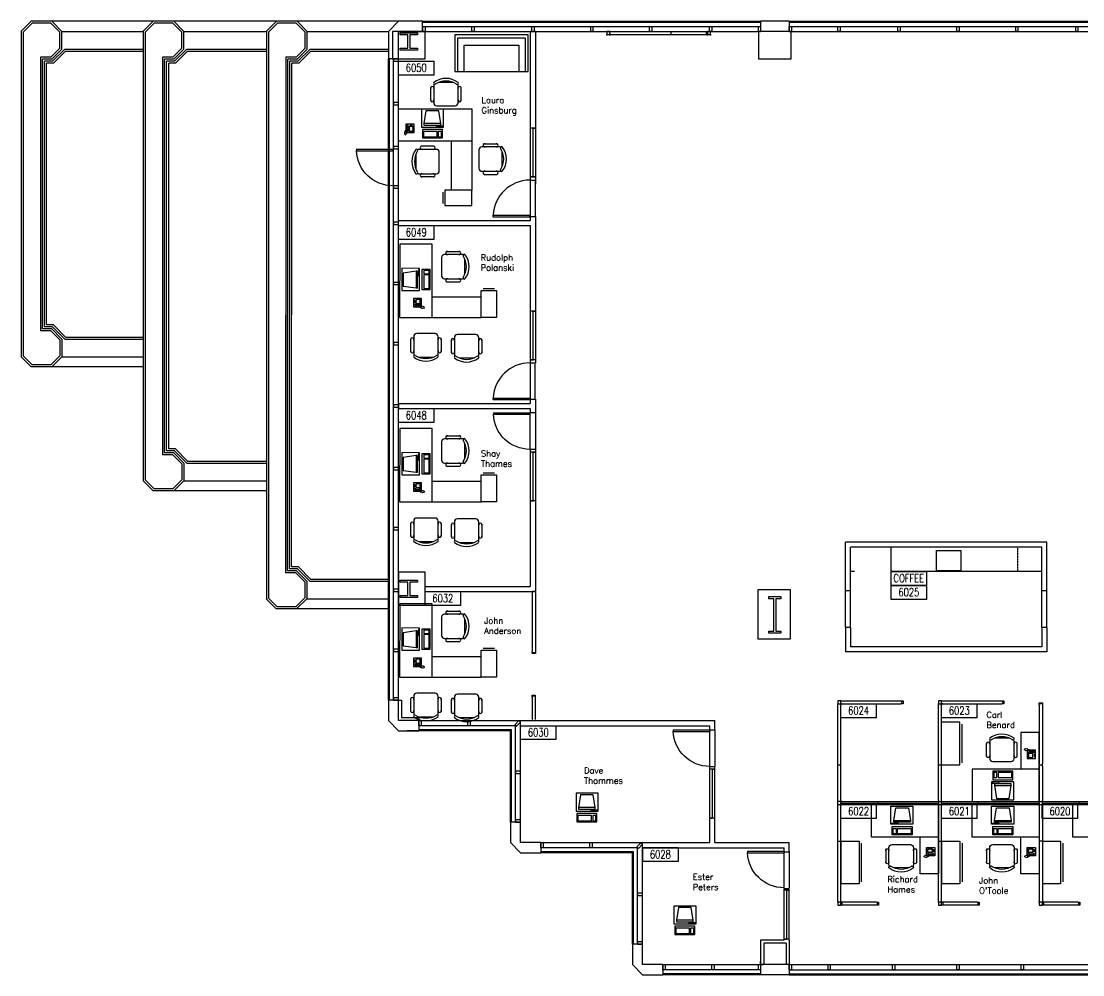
# Model space of a CAD drawing. Header units: millimetres. Extents: x 1760 to 4349, y 598 to 3139.
# Drawn here: x 1760 to 2804, y 2201 to 3139 of the extents above; entities that cross this region are included whole.
import ezdxf
from ezdxf.enums import TextEntityAlignment as Align

# ---------------------------------------------------------------- set-up
doc = ezdxf.new("R2010")
doc.units = ezdxf.units.MM
doc.linetypes.add('HIDDEN', pattern=[0.375, 0.25, -0.125])
for name, color, linetype in [('CHAIRS', 4, 'Continuous'), ('CPU', 6, 'Continuous'), ('E-B-FURR', 6, 'Continuous'), ('E-B-GLAZ', 8, 'Continuous'), ('E-B-MULL', 8, 'Continuous'), ('E-B-SHEL', 2, 'Continuous'), ('E-C-HEAD', 5, 'Continuous'), ('E-F-CASE', 4, 'Continuous'), ('E-F-DOOR', 3, 'Continuous'), ('E-F-PLMB', 2, 'Continuous'), ('E-F-SILL', 8, 'Continuous'), ('E-F-TERR', 4, 'Continuous'), ('E-S-COLM', 8, 'Continuous'), ('EMPLOYEE', 1, 'Continuous'), ('FURNITURE', 3, 'Continuous'), ('PANELS_201', 6, 'Continuous'), ('PHONES', 4, 'Continuous'), ('RMNUM', 40, 'Continuous')]:
    doc.layers.add(name, color=color, linetype=linetype)
doc.styles.add('ARCHITXT', font='simplex.shx')
doc.styles.add('ROMANS', font='romans', dxfattribs={"width": 0.75, "height": 8})

# ---------------------------------------------------------------- blocks, each defined once
blk = doc.blocks.new('DR-36')
for p, q in [((0, 36), (0, 0)), ((0, 36), (1.5, 36)), ((1.5, 36), (1.5, 0)), ((0, 0), (1.5, 0))]:
    blk.add_line(p, q)
blk.add_arc((0, 0), 36, 0, 87.6141)
blk = doc.blocks.new('RMNUM')
at = {"layer": 'RMNUM'}
blk.add_lwpolyline([(-16.33354, 6.674702), (18.388073, 6.674702), (18.388073, -6.982766), (-16.33354, -6.982766), (-16.33354, 6.674702)], dxfattribs=at)
at = {"layer": 'RMNUM', "style": 'ROMANS', "width": 0.75}
blk.add_attdef('NUMBER', text='', height=8, dxfattribs=at).set_placement((1.027267, 0.114097), align=Align.MIDDLE_CENTER)
blk = doc.blocks.new('DESK2')
for p, q in [((33, 0), (-33, 0)), ((-33, 0), (-33, -68)), ((33, -32), (33, 0)), ((-33, -32), (33, -32)), ((-15, -68), (-15, -32)), ((-33, -68), (-15, -68))]:
    blk.add_line(p, q)
blk = doc.blocks.new('CHAIR7')
for p, q in [((20, 12), (3, 12)), ((5.1, 15), (17.9, 15)), ((0, 9), (0, -9)), ((23, -7.4), (23, 7.4)), ((3, -12), (20, -12)), ((5.1, -15), (17.9, -15))]:
    blk.add_line(p, q)
for centre, radius, start, end in [((3, 9), 3, 90, 180), ((5.6, 13.5), 1.56, 73.7398, 286.2602), ((17.4, 13.5), 1.56, 253.7398, 106.2602), ((20, 9), 3, 62.4156, 90), ((22.3, 11.1), 1.1, 53.3099, 212.0274), ((4.8, 0), 19.6, 327.5758, 32.4242), ((7, 0), 20, 323.1301, 36.8699), ((3, -9), 3, 180, 270), ((5.6, -13.5), 1.56, 73.7398, 286.2602), ((17.4, -13.5), 1.56, 253.7398, 106.2602), ((20, -9), 3, 270, 297.5844), ((22.3, -11.1), 1.1, 147.9726, 306.6901)]:
    blk.add_arc(centre, radius, start, end)
blk = doc.blocks.new('RECTANG')
for p, q in [((1, 1), (0, 1)), ((0, 1), (0, 0)), ((1, 0), (1, 1)), ((0, 0), (1, 0))]:
    blk.add_line(p, q)
blk = doc.blocks.new('IBMAT', base_point=(61, 306))
for p, q in [((75, 307), (75, 306)), ((81, 307), (75, 307)), ((81, 306), (81, 307))]:
    blk.add_line(p, q)
at = {"xscale": 21, "yscale": 17, "zscale": 21}
blk.add_blockref('RECTANG', (61, 306), dxfattribs=at)
blk = doc.blocks.new('KEYBOARD', base_point=(60, 294))
for p, xscale, yscale, zscale in [((60, 294), 19, 8, 19), ((61, 295), 13, 5, 13), ((75, 295), 3, 5, 3)]:
    blk.add_blockref('RECTANG', p, dxfattribs=dict(xscale=xscale, yscale=yscale, zscale=zscale))
blk = doc.blocks.new('COMPUTER')
for p, q in [((-6.6, 16.2), (-8.5, 3.5)), ((6.1, 16.2), (-6.6, 16.2)), ((8, 3.5), (6.1, 16.2)), ((-8.5, 3.5), (-8.5, 2)), ((8, 3.5), (-8.5, 3.5)), ((-8.5, 2), (8, 2)), ((8, 2), (8, 3.5))]:
    blk.add_line(p, q)
at = {"xscale": 1.033846153846154, "yscale": 1.033846153846154, "zscale": 1.033846153846154}
for name, p in [('IBMAT', (-10.9, 0)), ('KEYBOARD', (-10, -10.5))]:
    blk.add_blockref(name, p, dxfattribs=at)
blk = doc.blocks.new('FNPHONE')
for p, q in [((-9.1, 0.2), (-9.7, 0)), ((-8.9, 0.6), (-9.5, 0.4)), ((-8.7, 1), (-9.3, 0.8)), ((-8.5, 1.4), (-9.1, 1.2)), ((-8.3, 1.8), (-8.9, 1.6)), ((-7.1, 0.6), (-7.5, -0.6)), ((-7.3, 6.5), (-7.3, 1.5)), ((-6.3, 6.5), (-6.3, 1.5)), ((-3.9, 4.8), (-3.9, 4.8)), ((-3.9, 3.9), (-3.9, 3.9)), ((-3.9, 3), (-3.9, 3)), ((-3.9, 2), (-3.9, 2)), ((-2.9, 4.8), (-2.9, 4.8)), ((-2.9, 3.9), (-2.9, 3.9)), ((-2.9, 3), (-2.9, 3)), ((-2.9, 2), (-2.9, 2)), ((-2, 4.8), (-2, 4.8)), ((-2, 3.9), (-2, 3.9)), ((-2, 3), (-2, 3)), ((-2, 2), (-2, 2)), ((-9.3, -0.2), (-9.9, -0.4)), ((-9.3, -0.6), (-9.9, -0.8)), ((-9.3, -1), (-9.9, -1.2)), ((-9.3, -1.4), (-9.9, -1.6)), ((-9.1, -1.8), (-9.7, -2)), ((-8.9, -2.2), (-9.5, -2.4)), ((-8.4, -2.5), (-9, -2.7)), ((-7.9, -2), (-8.5, -2.2)), ((-7.7, -1.6), (-8.3, -1.8)), ((-7.5, -1.2), (-8.1, -1.4)), ((-7.3, -0.8), (-7.9, -1))]:
    blk.add_line(p, q)
for centre, start, end in [((-6.8, 6.5), 298.4915, 241.5085), ((-6.8, 1.5), 118.4915, 61.5085)]:
    blk.add_arc(centre, 1.05, start, end)
for p, xscale, yscale, zscale in [((-8.2, 0), 8.20528234483245, 8.104073169521023, 8.20528234483245), ((-4.8, 1.3), 3.75, 4.375, 3.75), ((-4, 6.7), 2.03125, 0.46875, 2.03125)]:
    blk.add_blockref('RECTANG', p, dxfattribs=dict(xscale=xscale, yscale=yscale, zscale=zscale))
blk = doc.blocks.new('DESK3')
for p, q in [((72, 0), (0, 0)), ((0, 0), (0, -80)), ((72, -32), (72, 0)), ((0, -32), (72, -32)), ((20, -80), (20, -32)), ((0, -80), (20, -80))]:
    blk.add_line(p, q)
blk = doc.blocks.new('FC15X27A')
for p, q in [((7.53125, 0), (-7.53125, 0)), ((-7.53125, 0), (-7.53125, -26.5)), ((7.53125, -26.5), (7.53125, 0)), ((-7.53125, -26.5), (7.53125, -26.5)), ((-5.53125, -28.5), (5.53125, -28.5))]:
    blk.add_line(p, q)
blk = doc.blocks.new('FC42X18D')
for p, q in [((-21, 0), (-21, -18)), ((-21, 0), (21, 0)), ((21, -18), (21, 0)), ((-21, -18), (21, -18)), ((-19, -20), (19, -20))]:
    blk.add_line(p, q)
blk = doc.blocks.new('SOFA2')
for p, q in [((-36, 0), (-36, -36)), ((36, 0), (-36, 0)), ((36, -36), (36, 0)), ((-33, -36), (-33, -3)), ((-33, -3), (33, -3)), ((-27, -36), (-27, -10)), ((-27, -10), (27, -10)), ((27, -10), (27, -36)), ((33, -3), (33, -36)), ((-36, -36), (36, -36))]:
    blk.add_line(p, q)

msp = doc.modelspace()

# ---------------------------------------------------------------- linework, layer by layer
at = {"layer": 'E-B-FURR'}
for p, q in [((2155.4, 3128.7), (2487.4, 3128.7)), ((2260.9, 3128.7), (2260.9, 2978.7)), ((2265.9, 3128.7), (2260.9, 3128.7)), ((2265.9, 3128.7), (2265.9, 2978.7)), ((2515.4, 3128.7), (2847.4, 3128.7)), ((2131.5, 2470.7), (2131.5, 3101.7)), ((2260.9, 2985.5), (2265.9, 2985.5)), ((2260.9, 2982.5), (2265.9, 2982.5)), ((2260.9, 2946.5), (2260.9, 2942.7)), ((2260.9, 2946.5), (2265.9, 2946.5)), ((2265.9, 2946.5), (2265.9, 2802.8)), ((2131.5, 2942.7), (2260.9, 2942.7)), ((2131.5, 2937.6), (2131.5, 2942.6)), ((2131.5, 2937.7), (2260.9, 2937.7)), ((2260.9, 2937.7), (2260.9, 2802.8)), ((2260.9, 2802.8), (2265.9, 2802.8)), ((2260.9, 2766.8), (2265.9, 2766.8)), ((2260.9, 2766.8), (2260.9, 2762.7)), ((2265.9, 2766.8), (2265.9, 2753.8)), ((2131.5, 2762.7), (2260.9, 2762.7)), ((2131.5, 2762.7), (2131.5, 2757.7)), ((2131.5, 2757.7), (2260.9, 2757.7)), ((2260.9, 2757.7), (2260.9, 2753.8)), ((2260.9, 2753.8), (2265.9, 2753.8)), ((2260.8, 2717.8), (2265.8, 2717.8)), ((2260.9, 2717.8), (2260.9, 2582.7)), ((2260.9, 2717.8), (2265.9, 2717.8)), ((2265.9, 2717.8), (2265.9, 2577.7)), ((2768.8, 2626.3), (2570.8, 2626.3)), ((2570.8, 2578.3), (2570.8, 2626.3)), ((2763.8, 2621.3), (2575.8, 2621.3)), ((2575.8, 2578.3), (2575.8, 2621.3)), ((2763.8, 2578.3), (2763.8, 2621.3)), ((2768.8, 2578.3), (2768.8, 2626.3)), ((2157.5, 2582.7), (2260.9, 2582.7)), ((2575.8, 2578.3), (2570.8, 2578.3)), ((2768.8, 2578.3), (2763.8, 2578.3)), ((2157.5, 2577.7), (2265.9, 2577.7)), ((2131.5, 2564.4), (2157.5, 2564.4)), ((2570.8, 2542.3), (2570.8, 2518.3)), ((2575.8, 2542.3), (2570.8, 2542.3)), ((2575.8, 2542.3), (2575.8, 2523.3)), ((2763.8, 2542.3), (2763.8, 2523.3)), ((2768.8, 2542.3), (2763.8, 2542.3)), ((2768.8, 2542.3), (2768.8, 2518.3)), ((2768.8, 2518.3), (2570.8, 2518.3)), ((2763.8, 2523.3), (2575.8, 2523.3)), ((2151.4, 2450.7), (2249.8, 2450.7)), ((2250.1, 2450.7), (2442.4, 2450.7)), ((2251.4, 2350.7), (2251.4, 2449.1)), ((2251.4, 2445.7), (2437.4, 2445.7)), ((2437.4, 2441.7), (2437.4, 2445.7)), ((2442.4, 2441.7), (2442.4, 2450.7)), ((2437.4, 2441.7), (2442.4, 2441.7)), ((2437.4, 2330.7), (2437.4, 2405.7)), ((2437.4, 2405.7), (2442.4, 2405.7)), ((2442.4, 2330.7), (2442.4, 2405.7)), ((2271.4, 2330.7), (2369.8, 2330.7)), ((2369.8, 2330.7), (2437.4, 2330.7)), ((2371.4, 2230.7), (2371.4, 2329.1)), ((2442.4, 2330.7), (2515.4, 2330.7)), ((2515.4, 2321.7), (2515.4, 2330.7)), ((2371.4, 2325.7), (2510.4, 2325.7)), ((2510.4, 2321.7), (2510.4, 2325.7)), ((2510.4, 2321.7), (2515.4, 2321.7)), ((2510.4, 2234.7), (2510.4, 2285.7)), ((2510.4, 2285.7), (2515.4, 2285.7)), ((2515.4, 2234.7), (2515.4, 2285.7)), ((2487.4, 2234.7), (2487.4, 2210.7)), ((2510.4, 2234.7), (2487.4, 2234.7)), ((2515.4, 2234.7), (2515.4, 2210.7)), ((2490.4, 2231.7), (2490.4, 2210.7)), ((2512.4, 2231.7), (2490.4, 2231.7)), ((2512.4, 2231.7), (2512.4, 2210.7)), ((2391.4, 2210.7), (2489.8, 2210.7)), ((2515.4, 2210.7), (2964.2, 2210.7))]:
    msp.add_line(p, q, dxfattribs=at)
for points in [[(2157.5, 3128.7), (2125.5, 3128.7), (2125.5, 3101.7), (2157.5, 3101.7)], [(2517.4, 3128.7), (2485.4, 3128.7), (2485.4, 3101.7), (2517.4, 3101.7)], [(2516.8, 2579.3), (2484.8, 2579.3), (2484.8, 2531.3), (2516.8, 2531.3)]]:
    msp.add_lwpolyline(points, close=True, dxfattribs=at)
for points in [[(2157.5, 2596.7), (2131.5, 2596.7), (2131.5, 2564.4)], [(2157.5, 2564.4), (2157.5, 2596.7)], [(2131.4, 2470.7), (2134.4, 2470.7), (2134.4, 2453.7), (2151.4, 2453.7), (2151.4, 2450.7)]]:
    msp.add_lwpolyline(points, dxfattribs=at)
at = {"layer": 'E-B-GLAZ'}
for p, q in [((2155.4, 3138.7), (2487.4, 3138.7)), ((2155.4, 3137.7), (2487.4, 3137.7)), ((2155.4, 3133.7), (2487.4, 3133.7)), ((2515.4, 3138.7), (2847.4, 3138.7)), ((2515.4, 3137.7), (2847.4, 3137.7)), ((2515.4, 3133.7), (2847.4, 3133.7)), ((2121.4, 2470.7), (2121.4, 3101.8)), ((2122.4, 2470.7), (2122.4, 3101.8)), ((2126.4, 2470.7), (2126.4, 3101.7)), ((2121.4, 2560.7), (2021.4, 2560.7)), ((2246.4, 2445.7), (2151.4, 2445.7)), ((2246.4, 2350.7), (2246.4, 2445.7)), ((2233.8, 2440.7), (2139.8, 2440.7)), ((2242.4, 2441.7), (2151.4, 2441.7)), ((2241.4, 2440.7), (2151.4, 2440.7)), ((2241.4, 2350.7), (2241.4, 2440.7)), ((2242.4, 2350.7), (2242.4, 2441.7)), ((2366.4, 2325.7), (2271.4, 2325.7)), ((2362.4, 2321.7), (2271.4, 2321.7)), ((2361.4, 2320.7), (2271.4, 2320.7)), ((2361.4, 2230.7), (2361.4, 2320.7)), ((2362.4, 2230.7), (2362.4, 2321.7)), ((2366.4, 2230.7), (2366.4, 2325.7)), ((2487.4, 2205.7), (2391.4, 2205.7)), ((2515.4, 2205.7), (2966.4, 2205.7)), ((2487.4, 2201.7), (2391.4, 2201.7)), ((2487.4, 2200.7), (2391.4, 2200.7)), ((2515.4, 2201.7), (2966.4, 2201.7)), ((2515.4, 2200.7), (2847.4, 2200.7))]:
    msp.add_line(p, q, dxfattribs=at)
for points in [[(2265.9, 2985.5), (2260.9, 2985.5), (2263.6, 2985.5), (2263.6, 3033.5), (2265.9, 3033.5), (2260.9, 3033.5)], [(2265.9, 2805.6), (2260.9, 2805.6), (2263.6, 2805.6), (2263.6, 2853.6), (2265.9, 2853.6), (2260.9, 2853.6)], [(2265.9, 2666.8), (2260.9, 2666.8), (2263.6, 2666.8), (2263.6, 2714.8), (2265.9, 2714.8), (2260.9, 2714.8)], [(2442.3, 2354.9), (2437.3, 2354.9), (2440, 2354.9), (2440, 2402.9), (2442.3, 2402.9), (2437.3, 2402.9)], [(2515.5, 2235.9), (2510.5, 2235.9), (2513.2, 2235.9), (2513.2, 2283.9), (2515.5, 2283.9), (2510.5, 2283.9)]]:
    msp.add_lwpolyline(points, dxfattribs=at)
at = {"layer": 'E-B-MULL'}
for points in [[(2157.5, 3133.7), (2157.5, 3128.7), (2155.3, 3128.7), (2155.3, 3133.7)], [(2205.7, 3133.7), (2205.7, 3128.7), (2203.4, 3128.7), (2203.4, 3133.7)], [(2264.7, 3133.7), (2264.7, 3128.7), (2262.4, 3128.7), (2262.4, 3133.7)], [(2322.5, 3133.7), (2322.5, 3128.7), (2320.3, 3128.7), (2320.3, 3133.7)], [(2380.4, 3133.7), (2380.4, 3128.7), (2378.2, 3128.7), (2378.2, 3133.7)], [(2439.4, 3133.7), (2439.4, 3128.7), (2437.2, 3128.7), (2437.2, 3133.7)], [(2487.4, 3133.7), (2487.4, 3128.7), (2485.2, 3128.7), (2485.2, 3133.7)], [(2517.7, 3133.7), (2517.7, 3128.7), (2515.4, 3128.7), (2515.4, 3133.7)], [(2565.7, 3133.7), (2565.7, 3128.7), (2563.4, 3128.7), (2563.4, 3133.7)], [(2624.7, 3133.7), (2624.7, 3128.7), (2622.4, 3128.7), (2622.4, 3133.7)], [(2682.5, 3133.7), (2682.5, 3128.7), (2680.3, 3128.7), (2680.3, 3133.7)], [(2740.4, 3133.7), (2740.4, 3128.7), (2738.2, 3128.7), (2738.2, 3133.7)], [(2799.4, 3133.7), (2799.4, 3128.7), (2797.2, 3128.7), (2797.2, 3133.7)], [(2126.4, 3099.5), (2131.4, 3099.5), (2131.4, 3101.7), (2126.4, 3101.7)], [(2126.4, 3056.5), (2131.4, 3056.5), (2131.4, 3058.7), (2126.4, 3058.7)], [(2126.4, 3013.3), (2131.4, 3013.3), (2131.4, 3015.5), (2126.4, 3015.5)], [(2126.4, 2974.5), (2131.4, 2974.5), (2131.4, 2976.7), (2126.4, 2976.7)], [(2126.4, 2938.9), (2131.4, 2938.9), (2131.4, 2941.1), (2126.4, 2941.1)], [(2126.4, 2879.6), (2131.4, 2879.6), (2131.4, 2881.8), (2126.4, 2881.8)], [(2126.4, 2820.4), (2131.4, 2820.4), (2131.4, 2822.6), (2126.4, 2822.6)], [(2126.4, 2759), (2131.4, 2759), (2131.4, 2761.3), (2126.4, 2761.3)], [(2126.4, 2697.5), (2131.4, 2697.5), (2131.4, 2699.8), (2126.4, 2699.8)], [(2126.4, 2638.4), (2131.4, 2638.4), (2131.4, 2640.6), (2126.4, 2640.6)], [(2126.4, 2577.7), (2131.4, 2577.7), (2131.4, 2579.9), (2126.4, 2579.9)], [(2126.4, 2518.8), (2131.4, 2518.8), (2131.4, 2521.1), (2126.4, 2521.1)], [(2126.4, 2470.7), (2131.4, 2470.7), (2131.4, 2473), (2126.4, 2473)], [(2151.4, 2445.7), (2151.4, 2450.7), (2153.7, 2450.7), (2153.7, 2445.7)], [(2199.5, 2445.7), (2199.5, 2450.7), (2201.7, 2450.7), (2201.7, 2445.7)], [(2247.2, 2444.9), (2251.4, 2449.1), (2249.8, 2450.7), (2245.6, 2446.5)], [(2247.2, 2444.9), (2251.4, 2449.1), (2249.8, 2450.7), (2245.6, 2446.5)], [(2246.4, 2398.8), (2251.4, 2398.8), (2251.4, 2401.1), (2246.4, 2401.1)], [(2246.4, 2350.7), (2251.4, 2350.7), (2251.4, 2353), (2246.4, 2353)], [(2271.4, 2325.7), (2271.4, 2330.7), (2273.7, 2330.7), (2273.7, 2325.7)], [(2319.5, 2325.7), (2319.5, 2330.7), (2321.7, 2330.7), (2321.7, 2325.7)], [(2367.2, 2324.9), (2371.4, 2329.1), (2369.8, 2330.7), (2365.6, 2326.5)], [(2366.4, 2278.8), (2371.4, 2278.8), (2371.4, 2281.1), (2366.4, 2281.1)], [(2366.4, 2230.7), (2371.4, 2230.7), (2371.4, 2233), (2366.4, 2233)], [(2391.4, 2205.7), (2391.4, 2210.7), (2393.7, 2210.7), (2393.7, 2205.7)], [(2439.5, 2205.7), (2439.5, 2210.7), (2441.7, 2210.7), (2441.7, 2205.7)], [(2485.2, 2205.7), (2485.2, 2210.7), (2487.4, 2210.7), (2487.4, 2205.7)], [(2515.4, 2205.7), (2515.4, 2210.7), (2517.7, 2210.7), (2517.7, 2205.7)], [(2553.7, 2205.7), (2553.7, 2210.7), (2555.9, 2210.7), (2555.9, 2205.7)], [(2617, 2205.7), (2617, 2210.7), (2619.2, 2210.7), (2619.2, 2205.7)], [(2680.3, 2205.7), (2680.3, 2210.7), (2682.5, 2210.7), (2682.5, 2205.7)], [(2743.6, 2205.7), (2743.6, 2210.7), (2745.9, 2210.7), (2745.9, 2205.7)]]:
    msp.add_lwpolyline(points, close=True, dxfattribs=at)
at = {"layer": 'E-B-SHEL'}
for p, q in [((2131.5, 3138.7), (2121.4, 3128.7)), ((2155.1, 3138.7), (2131.1, 3138.7)), ((2155.1, 3128.7), (2155.1, 3138.7)), ((2487.4, 3138.7), (2487.4, 3128.7)), ((2515.4, 3138.7), (2487.4, 3138.7)), ((2515.4, 3138.7), (2515.4, 3128.7)), ((2121.4, 3128.7), (2121.4, 3101.8)), ((2155.4, 3128.7), (2127.4, 3128.7)), ((2155.4, 3128.7), (2127.8, 3128.7)), ((2131.4, 3101.8), (2131.4, 3128.7)), ((2131.4, 3128.7), (2157.6, 3128.7)), ((2515.4, 3128.7), (2487.4, 3128.7)), ((2131.4, 3101.8), (2121.4, 3101.8)), ((2121.4, 2470.7), (2121.4, 2450.7)), ((2131.4, 2470.7), (2121.4, 2470.7)), ((2131.4, 2450.7), (2131.4, 2470.7)), ((2121.4, 2450.7), (2131.4, 2440.7)), ((2151.4, 2450.7), (2131.4, 2450.7)), ((2151.4, 2450.7), (2151.4, 2440.7)), ((2131.4, 2440.7), (2151.4, 2440.7)), ((2251.4, 2350.7), (2241.4, 2350.7)), ((2241.4, 2350.7), (2241.4, 2330.7)), ((2251.4, 2330.7), (2251.4, 2350.7)), ((2241.4, 2330.7), (2251.4, 2320.7)), ((2271.4, 2330.7), (2251.4, 2330.7)), ((2271.4, 2330.7), (2271.4, 2320.7)), ((2251.4, 2320.7), (2271.4, 2320.7)), ((2371.4, 2230.7), (2361.4, 2230.7)), ((2361.4, 2230.7), (2361.4, 2210.7)), ((2371.4, 2210.7), (2371.4, 2230.7)), ((2361.4, 2210.7), (2371.4, 2200.7)), ((2391.4, 2210.7), (2371.4, 2210.7)), ((2391.4, 2210.7), (2391.4, 2200.7)), ((2515.4, 2210.7), (2487.4, 2210.7)), ((2487.4, 2210.7), (2487.4, 2200.7)), ((2515.4, 2210.7), (2515.4, 2200.7)), ((2371.4, 2200.7), (2391.4, 2200.7)), ((2515.4, 2200.7), (2487.4, 2200.7))]:
    msp.add_line(p, q, dxfattribs=at)
at = {"layer": 'E-C-HEAD'}
for p, q in [((2126.4, 2977.1), (2126.4, 3013.1)), ((2260.9, 2982.1), (2260.9, 2946.1)), ((2265.9, 2946.1), (2265.9, 2982.1)), ((2260.8, 2802.5), (2260.8, 2766.5)), ((2265.8, 2766.5), (2265.8, 2802.5)), ((2260.9, 2717.7), (2260.9, 2753.7)), ((2265.9, 2753.7), (2265.9, 2717.7)), ((2570.8, 2542.7), (2570.8, 2578.7)), ((2575.8, 2542.7), (2575.8, 2578.7)), ((2763.8, 2542.3), (2763.8, 2578.3)), ((2768.8, 2542.3), (2768.8, 2578.3)), ((2437.4, 2405.7), (2437.4, 2441.7)), ((2442.4, 2441.7), (2442.4, 2405.7)), ((2510.4, 2286.4), (2510.4, 2322.4)), ((2515.4, 2322.4), (2515.4, 2286.4))]:
    msp.add_line(p, q, dxfattribs=at)
at = {"layer": 'E-F-CASE'}
for p, q in [((2615.8, 2597.3), (2615.8, 2621.3)), ((2579.8, 2597.3), (2575.8, 2597.3)), ((2763.8, 2597.3), (2615.8, 2597.3))]:
    msp.add_line(p, q, dxfattribs=at)
at = {"layer": 'E-F-CASE', "linetype": 'HIDDEN'}
msp.add_line((2740.3, 2597.3), (2740.3, 2621.3), dxfattribs=at)
at = {"layer": 'E-F-PLMB'}
for p, q in [((2660.4, 2598.2), (2660.4, 2618.2)), ((2660.4, 2618.2), (2684.4, 2618.2)), ((2684.4, 2618.2), (2684.4, 2598.2)), ((2684.4, 2598.2), (2660.4, 2598.2))]:
    msp.add_line(p, q, dxfattribs=at)
at = {"layer": 'E-F-SILL'}
for points in [[(2131.4, 2573.7), (2131.4, 2573.7), (2131.4, 2573.7)], [(2487.4, 2210.7), (2487.4, 2210.7), (2487.4, 2213.7), (2487.4, 2213.7)]]:
    msp.add_lwpolyline(points, dxfattribs=at)
at = {"layer": 'E-F-TERR'}
for p, q in [((1760.4, 3128.8), (1770.3, 3138.7)), ((1770.3, 3138.7), (1760.4, 3128.8)), ((1771.2, 3136.7), (1762.4, 3128)), ((1790.3, 3138.7), (1770.3, 3138.7)), ((1790.3, 3138.7), (1770.3, 3138.7)), ((1780.8, 3138.7), (1770.3, 3138.7)), ((1789.6, 3136.7), (1771.2, 3136.7)), ((1891.6, 3138.7), (1786, 3138.7)), ((1798.4, 3127.9), (1789.6, 3136.7)), ((1800.4, 3128.7), (1790.4, 3138.7)), ((1880.4, 3128.8), (1890.3, 3138.7)), ((1890.3, 3138.7), (1880.4, 3128.8)), ((1891.1, 3136.7), (1882.4, 3128)), ((1900.8, 3138.7), (1890.3, 3138.7)), ((1910.3, 3138.7), (1890.3, 3138.7)), ((1910.3, 3138.7), (1890.3, 3138.7)), ((1909.5, 3136.7), (1891.1, 3136.7)), ((2131.5, 3138.7), (1905.9, 3138.7)), ((1918.4, 3127.9), (1909.5, 3136.7)), ((1920.4, 3128.7), (1910.4, 3138.7)), ((2011.5, 3138.7), (2001.6, 3128.8)), ((2001.6, 3128.8), (2011.5, 3138.7)), ((2012.3, 3136.7), (2003.6, 3128)), ((2031.5, 3138.7), (2011.5, 3138.7)), ((2031.5, 3138.7), (2011.5, 3138.7)), ((2022, 3138.7), (2011.5, 3138.7)), ((2030.8, 3136.7), (2012.3, 3136.7)), ((2039.6, 3127.9), (2030.8, 3136.7)), ((2041.6, 3128.7), (2031.6, 3138.7)), ((1760.4, 3128.8), (1760.4, 2808.7)), ((1762.4, 3128), (1762.4, 2809.5)), ((1798.4, 3112.2), (1798.4, 3127.9)), ((1800.4, 3128.7), (1880.4, 3128.7)), ((1800.4, 3111.4), (1800.4, 3128.7)), ((1880.4, 3128.8), (1880.4, 2686.7)), ((1882.4, 3128), (1882.4, 2687.5)), ((1918.4, 3112.2), (1918.4, 3127.9)), ((1920.4, 3128.7), (2001.6, 3128.7)), ((1920.4, 3111.4), (1920.4, 3128.7)), ((2001.6, 3128.8), (2001.6, 2570.3)), ((2003.6, 3128), (2003.6, 2571.1)), ((2039.6, 3112.2), (2039.6, 3127.9)), ((2041.6, 3128.7), (2121.5, 3128.7)), ((2041.6, 3111.4), (2041.6, 3128.7)), ((1789.6, 3103.4), (1798.4, 3112.2)), ((1790.4, 3101.4), (1800.4, 3111.4)), ((1791.2, 3099.4), (1803.2, 3111.4)), ((1803.2, 3111.4), (1880.4, 3111.4)), ((1909.5, 3103.4), (1918.4, 3112.2)), ((1910.4, 3101.4), (1920.4, 3111.4)), ((1911.2, 3099.4), (1923.2, 3111.4)), ((1923.2, 3111.4), (2001.6, 3111.4)), ((2030.7, 3103.4), (2039.6, 3112.2)), ((2031.6, 3101.4), (2041.6, 3111.4)), ((2032.4, 3099.4), (2044.4, 3111.4)), ((2044.4, 3111.4), (2121.4, 3111.4)), ((1779.4, 3103.4), (1779.4, 2834.1)), ((1789.6, 3103.4), (1779.4, 3103.4)), ((1781.4, 2836.1), (1781.4, 3101.4)), ((1790.4, 3101.4), (1781.4, 3101.4)), ((1792.1, 3097.4), (1804.1, 3109.4)), ((1804.1, 3109.4), (1880.4, 3109.4)), ((1899.4, 3103.4), (1899.4, 2712.1)), ((1909.5, 3103.4), (1899.4, 3103.4)), ((1901.4, 2714.1), (1901.4, 3101.4)), ((1910.4, 3101.4), (1901.4, 3101.4)), ((1912, 3097.4), (1924, 3109.4)), ((1924, 3109.4), (2001.6, 3109.4)), ((2020.6, 3103.4), (2020.3, 2596)), ((2030.7, 3103.4), (2020.6, 3103.4)), ((2022.2, 2598), (2022.6, 3101.4)), ((2031.6, 3101.4), (2022.6, 3101.4)), ((2033.2, 3097.4), (2045.2, 3109.4)), ((2045.2, 3109.4), (2121.4, 3109.4)), ((1783.4, 2838.1), (1783.4, 3099.4)), ((1791.2, 3099.4), (1783.4, 3099.4)), ((1785.4, 2840.1), (1785.4, 3097.4)), ((1792.1, 3097.4), (1785.4, 3097.4)), ((1903.4, 2716.1), (1903.4, 3099.4)), ((1911.2, 3099.4), (1903.4, 3099.4)), ((1905.4, 2718.1), (1905.4, 3097.4)), ((1912, 3097.4), (1905.4, 3097.4)), ((2024.2, 2600), (2024.6, 3099.4)), ((2032.4, 3099.4), (2024.6, 3099.4)), ((2026.2, 2602), (2026.6, 3097.4)), ((2033.2, 3097.4), (2026.6, 3097.4)), ((1792.1, 2840.1), (1785.4, 2840.1)), ((1792.1, 2840.1), (1804.1, 2828.1)), ((1789.6, 2834.1), (1779.4, 2834.1)), ((1790.4, 2836.1), (1781.4, 2836.1)), ((1791.2, 2838.1), (1783.4, 2838.1)), ((1789.6, 2834.1), (1798.4, 2825.2)), ((1790.4, 2836.1), (1800.4, 2826.1)), ((1791.2, 2838.1), (1803.2, 2826.1)), ((1798.4, 2825.2), (1798.4, 2809.6)), ((1800.4, 2826.1), (1800.4, 2808.7)), ((1803.2, 2826.1), (1880.4, 2826.1)), ((1804.1, 2828.1), (1880.4, 2828.1)), ((1760.4, 2808.7), (1770.3, 2798.7)), ((1770.3, 2798.7), (1760.4, 2808.7)), ((1771.2, 2800.7), (1762.4, 2809.5)), ((1798.4, 2809.6), (1789.6, 2800.7)), ((1800.4, 2808.7), (1790.4, 2798.7)), ((1800.4, 2808.7), (1880.4, 2808.7)), ((1790.3, 2798.7), (1770.3, 2798.7)), ((1790.3, 2798.7), (1770.3, 2798.7)), ((1780.8, 2798.7), (1770.3, 2798.7)), ((1789.6, 2800.7), (1771.2, 2800.7)), ((1880.4, 2798.7), (1786, 2798.7)), ((1910.4, 2714.1), (1901.4, 2714.1)), ((1911.2, 2716.1), (1903.4, 2716.1)), ((1912, 2718.1), (1905.4, 2718.1)), ((1910.4, 2714.1), (1920.4, 2704.1)), ((1911.2, 2716.1), (1923.2, 2704.1)), ((1912, 2718.1), (1924, 2706.1)), ((1909.5, 2712.1), (1899.4, 2712.1)), ((1909.5, 2712.1), (1918.4, 2703.2)), ((1920.4, 2704.1), (1920.4, 2686.7)), ((1923.2, 2704.1), (2001.6, 2704.1)), ((1924, 2706.1), (2001.6, 2706.1)), ((1918.4, 2703.2), (1918.4, 2687.6)), ((1890.3, 2676.7), (1880.4, 2686.7)), ((1891.1, 2678.7), (1882.4, 2687.5)), ((1918.4, 2687.6), (1909.5, 2678.7)), ((1920.4, 2686.7), (1910.4, 2676.7)), ((1920.4, 2686.7), (2001.6, 2686.7)), ((1910.3, 2676.7), (1890.3, 2676.7)), ((1910.3, 2676.7), (1890.3, 2676.7)), ((1909.5, 2678.7), (1891.1, 2678.7)), ((2001.6, 2676.7), (1905.9, 2676.7)), ((2032.1, 2600), (2024.2, 2600)), ((2032.9, 2602), (2026.2, 2602)), ((2032.1, 2600), (2044.1, 2588)), ((2032.9, 2602), (2044.9, 2590)), ((2030.4, 2596), (2020.3, 2596)), ((2031.2, 2598), (2022.2, 2598)), ((2030.4, 2596), (2039.2, 2587.2)), ((2031.2, 2598), (2041.2, 2588)), ((2044.9, 2590), (2122.5, 2590)), ((2039.2, 2587.2), (2039.2, 2571.5)), ((2041.2, 2588), (2041.2, 2570.7)), ((2044.1, 2588), (2122.5, 2588)), ((2011.2, 2560.7), (2001.2, 2570.6)), ((2012, 2562.7), (2003.2, 2571.5)), ((2039.2, 2571.5), (2030.4, 2562.7)), ((2041.2, 2570.7), (2031.2, 2560.7)), ((2041.2, 2570.7), (2122.5, 2570.7)), ((2031.2, 2560.7), (2011.2, 2560.7)), ((2031.2, 2560.7), (2011.2, 2560.7)), ((2030.4, 2562.7), (2012, 2562.7)), ((2122.5, 2560.7), (2026.8, 2560.7))]:
    msp.add_line(p, q, dxfattribs=at)
at = {"layer": 'E-S-COLM'}
for points in [[(2133, 3125.2), (2133, 3127.2), (2150, 3127.2), (2150, 3125.2), (2142.5, 3125.2), (2142.5, 3112.2), (2150, 3112.2), (2150, 3110.2), (2133, 3110.2), (2133, 3112.2), (2140.5, 3112.2), (2140.5, 3125.2)], [(2132.9, 2586.9), (2132.9, 2588.9), (2149.9, 2588.9), (2149.9, 2586.9), (2142.4, 2586.9), (2142.4, 2573.9), (2149.9, 2573.9), (2149.9, 2571.9), (2132.9, 2571.9), (2132.9, 2573.9), (2140.4, 2573.9), (2140.4, 2586.9)], [(2495.4, 2570.7), (2495.4, 2572.7), (2507.4, 2572.7), (2507.4, 2570.7), (2502.4, 2570.7), (2502.4, 2538.7), (2507.4, 2538.7), (2507.4, 2536.7), (2495.4, 2536.7), (2495.4, 2538.7), (2500.4, 2538.7), (2500.4, 2570.7)]]:
    msp.add_lwpolyline(points, close=True, dxfattribs=at)
at = {"layer": 'PANELS_201', "linetype": 'Continuous'}
for p, q in [((2398.1, 3128.7), (2400.1, 3128.7)), ((2398.1, 3125.7), (2400.1, 3125.7)), ((2399.1, 3128.7), (2399.1, 3125.7)), ((2435.1, 3128.7), (2435.1, 3125.7)), ((2566.4, 2269.1), (2566.4, 2272.1)), ((2665.4, 2269.1), (2665.4, 2272.1)), ((2764.4, 2269.1), (2764.4, 2272.1))]:
    msp.add_line(p, q, dxfattribs=at)
for points in [[(2339.1, 3128.7), (2336.1, 3128.7), (2336.1, 3125.7)], [(2336.1, 3124.7), (2336.1, 3125.7), (2339.1, 3125.7), (2339.1, 3124.7)], [(2340.1, 3125.7), (2339.1, 3125.7), (2339.1, 3128.7), (2340.1, 3128.7)], [(2340.1, 3128.7), (2398.1, 3128.7)], [(2340.1, 3125.7), (2398.1, 3125.7)], [(2400.1, 3128.7), (2434.1, 3128.7)], [(2400.1, 3125.7), (2434.1, 3125.7)], [(2436.1, 3125.7), (2435.1, 3125.7), (2434.1, 3125.7), (2434.1, 3128.7), (2436.1, 3128.7)], [(2434.1, 3128.7), (2435.1, 3128.7), (2435.1, 3125.7), (2434.1, 3125.7)], [(2438.1, 3125.7), (2438.1, 3128.7), (2435.1, 3128.7)], [(2435.1, 3124.7), (2435.1, 3125.7), (2438.1, 3125.7), (2438.1, 3124.7)], [(2265.9, 2577.7), (2262.9, 2577.7), (2262.9, 2578), (2265.9, 2578), (2265.9, 2577.7)], [(2262.9, 2576.7), (2262.9, 2518.7)], [(2265.9, 2576.7), (2265.9, 2518.7)], [(2265.9, 2518.7), (2265.9, 2517.7), (2265.9, 2516.7), (2262.9, 2516.7), (2262.9, 2518.7)], [(2262.9, 2517.7), (2265.9, 2517.7)], [(2262.8, 2473.9), (2262.8, 2474.9), (2262.8, 2475.9), (2265.8, 2475.9), (2265.8, 2473.9)], [(2265.8, 2474.9), (2262.8, 2474.9)], [(2262.8, 2473.9), (2262.8, 2451.9)], [(2265.8, 2473.9), (2265.8, 2451.9)], [(2566.4, 2470.1), (2563.4, 2470.1), (2563.4, 2467.1)], [(2563.4, 2466.1), (2563.4, 2467.1), (2566.4, 2467.1), (2566.4, 2466.1)], [(2563.4, 2408.1), (2563.4, 2466.1)], [(2567.4, 2467.1), (2566.4, 2467.1), (2566.4, 2470.1), (2567.4, 2470.1)], [(2566.4, 2408.1), (2566.4, 2466.1)], [(2567.4, 2470.1), (2625.4, 2470.1)], [(2567.4, 2467.1), (2625.4, 2467.1)], [(2625.4, 2470.1), (2626.4, 2470.1), (2627.4, 2470.1), (2627.4, 2467.1), (2625.4, 2467.1)], [(2626.4, 2467.1), (2626.4, 2470.1)], [(2665.4, 2470.1), (2662.4, 2470.1), (2662.4, 2467.1)], [(2662.4, 2466.1), (2662.4, 2467.1), (2665.4, 2467.1), (2665.4, 2466.1)], [(2662.4, 2408.1), (2662.4, 2466.1)], [(2666.4, 2467.1), (2665.4, 2467.1), (2665.4, 2470.1), (2666.4, 2470.1)], [(2665.4, 2408.1), (2665.4, 2466.1)], [(2666.4, 2470.1), (2724.4, 2470.1)], [(2666.4, 2467.1), (2724.4, 2467.1)], [(2724.4, 2470.1), (2725.4, 2470.1), (2726.4, 2470.1), (2726.4, 2467.1), (2724.4, 2467.1)], [(2725.4, 2467.1), (2725.4, 2470.1)], [(2761.4, 2466.1), (2761.4, 2467.1), (2761.4, 2468.1), (2764.4, 2468.1), (2764.4, 2466.1)], [(2764.4, 2467.1), (2761.4, 2467.1)], [(2761.4, 2466.1), (2761.4, 2408.1)], [(2764.4, 2466.1), (2764.4, 2408.1)], [(2262.8, 2450.9), (2265.8, 2450.9), (2265.8, 2450.6), (2262.8, 2450.6), (2262.8, 2450.9)], [(2563.4, 2406.1), (2563.4, 2408.1)], [(2563.4, 2407.1), (2566.4, 2407.1)], [(2563.4, 2372.1), (2563.4, 2406.1)], [(2566.4, 2406.1), (2566.4, 2408.1)], [(2566.4, 2372.1), (2566.4, 2406.1)], [(2662.4, 2406.1), (2662.4, 2408.1)], [(2662.4, 2407.1), (2665.4, 2407.1)], [(2662.4, 2372.1), (2662.4, 2406.1)], [(2665.4, 2406.1), (2665.4, 2408.1)], [(2665.4, 2372.1), (2665.4, 2406.1)], [(2761.4, 2406.1), (2761.4, 2408.1)], [(2761.4, 2407.1), (2764.4, 2407.1)], [(2761.4, 2406.1), (2761.4, 2372.1)], [(2764.4, 2406.1), (2764.4, 2408.1)], [(2764.4, 2406.1), (2764.4, 2372.1)], [(2566.4, 2372.1), (2566.4, 2371.1), (2563.4, 2371.1), (2563.4, 2372.1)], [(2563.4, 2368.1), (2563.4, 2371.1)], [(2567.4, 2368.1), (2566.4, 2368.1), (2566.4, 2371.1), (2567.4, 2371.1)], [(2566.4, 2369.6), (2602.4, 2369.6)], [(2567.4, 2371.1), (2601.4, 2371.1)], [(2601.4, 2371.1), (2603.4, 2371.1)], [(2602.4, 2371.1), (2602.4, 2368.1)], [(2602.4, 2369.6), (2662.4, 2369.6)], [(2603.4, 2371.1), (2661.4, 2371.1)], [(2661.4, 2371.1), (2662.4, 2371.1), (2662.4, 2368.1), (2661.4, 2368.1)], [(2662.4, 2372.1), (2662.4, 2371.1), (2665.4, 2371.1), (2665.4, 2372.1)], [(2666.4, 2368.1), (2665.4, 2368.1), (2665.4, 2371.1), (2666.4, 2371.1)], [(2665.4, 2369.6), (2701.4, 2369.6)], [(2666.4, 2371.1), (2700.4, 2371.1)], [(2700.4, 2371.1), (2702.4, 2371.1)], [(2701.4, 2371.1), (2701.4, 2368.1)], [(2701.4, 2369.6), (2761.4, 2369.6)], [(2702.4, 2371.1), (2760.4, 2371.1)], [(2760.4, 2371.1), (2761.4, 2371.1), (2761.4, 2368.1), (2760.4, 2368.1)], [(2761.4, 2372.1), (2761.4, 2371.1), (2764.4, 2371.1), (2764.4, 2372.1)], [(2765.4, 2368.1), (2764.4, 2368.1), (2764.4, 2371.1), (2765.4, 2371.1)], [(2764.4, 2369.6), (2800.4, 2369.6)], [(2765.4, 2371.1), (2799.4, 2371.1)], [(2799.4, 2371.1), (2801.4, 2371.1)], [(2800.4, 2371.1), (2800.4, 2368.1)], [(2800.4, 2369.6), (2860.4, 2369.6)], [(2801.4, 2371.1), (2859.4, 2371.1)], [(2563.4, 2367.1), (2563.4, 2368.1), (2566.4, 2368.1), (2566.4, 2367.1)], [(2563.4, 2333.1), (2563.4, 2367.1)], [(2566.4, 2333.1), (2566.4, 2367.1)], [(2567.4, 2368.1), (2601.4, 2368.1)], [(2601.4, 2368.1), (2603.4, 2368.1)], [(2603.4, 2368.1), (2661.4, 2368.1)], [(2662.4, 2367.1), (2662.4, 2368.1), (2665.4, 2368.1), (2665.4, 2367.1)], [(2662.4, 2333.1), (2662.4, 2367.1)], [(2665.4, 2333.1), (2665.4, 2367.1)], [(2666.4, 2368.1), (2700.4, 2368.1)], [(2700.4, 2368.1), (2702.4, 2368.1)], [(2702.4, 2368.1), (2760.4, 2368.1)], [(2761.4, 2367.1), (2761.4, 2368.1), (2764.4, 2368.1), (2764.4, 2367.1)], [(2761.4, 2367.1), (2761.4, 2333.1)], [(2764.4, 2367.1), (2764.4, 2333.1)], [(2765.4, 2368.1), (2799.4, 2368.1)], [(2799.4, 2368.1), (2801.4, 2368.1)], [(2801.4, 2368.1), (2859.4, 2368.1)], [(2563.4, 2331.1), (2563.4, 2333.1)], [(2563.4, 2332.1), (2566.4, 2332.1)], [(2563.4, 2273.1), (2563.4, 2331.1)], [(2566.4, 2331.1), (2566.4, 2333.1)], [(2566.4, 2273.1), (2566.4, 2331.1)], [(2662.4, 2331.1), (2662.4, 2333.1)], [(2662.4, 2332.1), (2665.4, 2332.1)], [(2662.4, 2273.1), (2662.4, 2331.1)], [(2665.4, 2331.1), (2665.4, 2333.1)], [(2665.4, 2273.1), (2665.4, 2331.1)], [(2761.4, 2333.1), (2761.4, 2331.1)], [(2764.4, 2332.1), (2761.4, 2332.1)], [(2761.4, 2331.1), (2761.4, 2273.1)], [(2764.4, 2333.1), (2764.4, 2331.1)], [(2764.4, 2331.1), (2764.4, 2273.1)], [(2566.4, 2273.1), (2566.4, 2272.1), (2563.4, 2272.1), (2563.4, 2273.1)], [(2563.4, 2272.1), (2563.4, 2269.1), (2566.4, 2269.1)], [(2565.4, 2272.1), (2566.4, 2272.1), (2567.4, 2272.1), (2567.4, 2269.1), (2565.4, 2269.1)], [(2567.4, 2269.1), (2566.4, 2269.1), (2566.4, 2272.1), (2567.4, 2272.1)], [(2601.4, 2272.1), (2567.4, 2272.1)], [(2601.4, 2269.1), (2567.4, 2269.1)], [(2601.4, 2272.1), (2602.4, 2272.1), (2603.4, 2272.1), (2603.4, 2269.1), (2601.4, 2269.1)], [(2602.4, 2269.1), (2602.4, 2272.1)], [(2665.4, 2273.1), (2665.4, 2272.1), (2662.4, 2272.1), (2662.4, 2273.1)], [(2662.4, 2272.1), (2662.4, 2269.1), (2665.4, 2269.1)], [(2664.4, 2272.1), (2665.4, 2272.1), (2666.4, 2272.1), (2666.4, 2269.1), (2664.4, 2269.1)], [(2666.4, 2269.1), (2665.4, 2269.1), (2665.4, 2272.1), (2666.4, 2272.1)], [(2700.4, 2272.1), (2666.4, 2272.1)], [(2700.4, 2269.1), (2666.4, 2269.1)], [(2700.4, 2272.1), (2701.4, 2272.1), (2702.4, 2272.1), (2702.4, 2269.1), (2700.4, 2269.1)], [(2701.4, 2269.1), (2701.4, 2272.1)], [(2764.4, 2273.1), (2764.4, 2272.1), (2761.4, 2272.1), (2761.4, 2273.1)], [(2761.4, 2272.1), (2761.4, 2269.1), (2764.4, 2269.1)], [(2763.4, 2272.1), (2764.4, 2272.1), (2765.4, 2272.1), (2765.4, 2269.1), (2763.4, 2269.1)], [(2765.4, 2269.1), (2764.4, 2269.1), (2764.4, 2272.1), (2765.4, 2272.1)], [(2799.4, 2272.1), (2765.4, 2272.1)], [(2799.4, 2269.1), (2765.4, 2269.1)], [(2799.4, 2272.1), (2800.4, 2272.1), (2801.4, 2272.1), (2801.4, 2269.1), (2799.4, 2269.1)], [(2800.4, 2269.1), (2800.4, 2272.1)]]:
    msp.add_lwpolyline(points, dxfattribs=at)

# ---------------------------------------------------------------- block references
for p, values in [((2147.8, 3092.8), {'NUMBER': '6050'}), ((2147.8, 2931), {'NUMBER': '6049'}), ((2147.8, 2751), {'NUMBER': '6048'}), ((2632.1, 2590.7), {'NUMBER': 'COFFEE'}), ((2632.1, 2577), {'NUMBER': '6025'}), ((2173.9, 2571), {'NUMBER': '6032'}), ((2582.7, 2460.5), {'NUMBER': '6024'}), ((2681.7, 2460.5), {'NUMBER': '6023'}), ((2267.8, 2439.1), {'NUMBER': '6030'}), ((2582.7, 2361.5), {'NUMBER': '6022'}), ((2681.7, 2361.5), {'NUMBER': '6021'}), ((2780.7, 2361.5), {'NUMBER': '6020'}), ((2387.8, 2319.1), {'NUMBER': '6028'})]:
    msp.add_blockref('RMNUM', p).add_auto_attribs(values)
at = {"layer": 'CHAIRS', "lineweight": -3}
for p, rotation in [((2178, 3055.5), 90), ((2171.5, 3000.7), 180), ((2158.3, 2831.4), 270), ((2198.3, 2830.5), 270), ((2158.3, 2650), 270), ((2198.3, 2649.1), 270), ((2158.3, 2477.6), 270), ((2198.3, 2476.7), 270), ((2724.6, 2410.5), 89.99999999999999)]:
    msp.add_blockref('CHAIR7', p, dxfattribs=dict(at, rotation=rotation))
for p in [(2210.4, 3003.1), (2173.7, 2897.3), (2173.7, 2716), (2173.7, 2543.5)]:
    msp.add_blockref('CHAIR7', p, dxfattribs=at)
at = {"layer": 'CHAIRS', "lineweight": -3, "xscale": -1, "rotation": 90}
for p in [(2625.6, 2328.8), (2724.6, 2328.8)]:
    msp.add_blockref('CHAIR7', p, dxfattribs=at)
at = {"layer": 'CPU', "lineweight": -3}
for p in [(2164.9, 3034.5), (2316.8, 2361.7), (2413.1, 2250.8)]:
    msp.add_blockref('COMPUTER', p, dxfattribs=at)
for p, rotation in [((2152.1, 2884.8), 89.84054487573727), ((2152.1, 2703.5), 89.84054487573727), ((2152.1, 2531), 89.84054487573727), ((2725.3, 2390.4), 180)]:
    msp.add_blockref('COMPUTER', p, dxfattribs=dict(at, rotation=rotation))
at = {"layer": 'CPU', "lineweight": -3, "xscale": -1}
for p in [(2626.3, 2348.9), (2725.3, 2348.9)]:
    msp.add_blockref('COMPUTER', p, dxfattribs=at)
at = {"layer": 'E-F-DOOR', "xscale": -1, "rotation": 90}
for p in [(2125.9, 3012.9), (2260.6, 2753.6), (2437.4, 2441.7), (2510.4, 2322.3)]:
    msp.add_blockref('DR-36', p, dxfattribs=at)
at = {"layer": 'E-F-DOOR', "rotation": 90}
for p in [(2260.4, 2946.4), (2260.5, 2766.6)]:
    msp.add_blockref('DR-36', p, dxfattribs=at)
at = {"layer": 'FURNITURE', "lineweight": -3}
msp.add_blockref('SOFA2', (2222.8, 3125.3), dxfattribs=at)
at = {"layer": 'FURNITURE', "lineweight": -3, "xscale": -1}
for name, p, rotation in [('DESK3', (2203.5, 3052.7), 359.9950299738794), ('FC15X27A', (2220.1, 2847.4), 180), ('FC15X27A', (2220.1, 2666.1), 180), ('FC15X27A', (2220.1, 2493.6), 180), ('FC42X18D', (2566.4, 2311.1), 90), ('FC42X18D', (2665.4, 2311.1), 90), ('FC42X18D', (2764.4, 2311.1), 90)]:
    msp.add_blockref(name, p, dxfattribs=dict(at, rotation=rotation))
at = {"layer": 'FURNITURE', "lineweight": -3}
for name, p, rotation in [('FC15X27A', (2203.5, 2965.1), 270), ('DESK3', (2132.5, 2847.4), 89.99502997387958), ('DESK3', (2132.5, 2666.1), 89.99502997387958), ('DESK3', (2132.5, 2493.6), 89.99502997387958), ('FC42X18D', (2665.4, 2428.1), 89.99999999999999), ('DESK2', (2728.4, 2371.1), 180)]:
    msp.add_blockref(name, p, dxfattribs=dict(at, rotation=rotation))
at = {"layer": 'FURNITURE', "lineweight": -3, "xscale": -1}
for p in [(2629.4, 2368.1), (2728.4, 2368.1), (2827.4, 2368.1)]:
    msp.add_blockref('DESK2', p, dxfattribs=at)
at = {"layer": 'PHONES', "lineweight": -3}
msp.add_blockref('FNPHONE', (2146.8, 3029.4), dxfattribs=at)
for p, rotation in [((2154.1, 2866), 90), ((2154.1, 2684.7), 90), ((2154.1, 2512.2), 90), ((2749.5, 2413.5), 270)]:
    msp.add_blockref('FNPHONE', p, dxfattribs=dict(at, rotation=rotation))
at = {"layer": 'PHONES', "lineweight": -3, "xscale": -1, "rotation": 270}
for p in [(2650.5, 2325.8), (2749.5, 2325.8)]:
    msp.add_blockref('FNPHONE', p, dxfattribs=at)

# ---------------------------------------------------------------- texts
at = {"layer": 'EMPLOYEE', "lineweight": -3, "char_height": 6, "attachment_point": 1, "style": 'ARCHITXT'}
for s, insert, width in [('\\A1;Laura\\PGinsburg', (2213, 3064.1), 33.004), ('\\A1;Rudolph\\PPolanski', (2212.1, 2909.3), 30.467), ('\\A1;Shay\\PThames', (2212.4, 2716.5), 29.759), ('\\A1;John\\PAnderson', (2215.6, 2552.1), 35.329), ('\\A1;Carl\\PBenard', (2709.4, 2459.5), 25.809), ('\\A1;Dave\\PThommes', (2313.7, 2404.7), 36.741), ('\\A1;Ester\\PPeters', (2420.6, 2300), 23.255), ('\\A1;Richard\\PHames', (2612, 2297.7), 27.618), ("\\A1;John\\PO'Toole", (2702.2, 2296.5), 28.334)]:
    msp.add_mtext(s, dxfattribs=dict(at, insert=insert, width=width))

doc.saveas('drawing.dxf')
